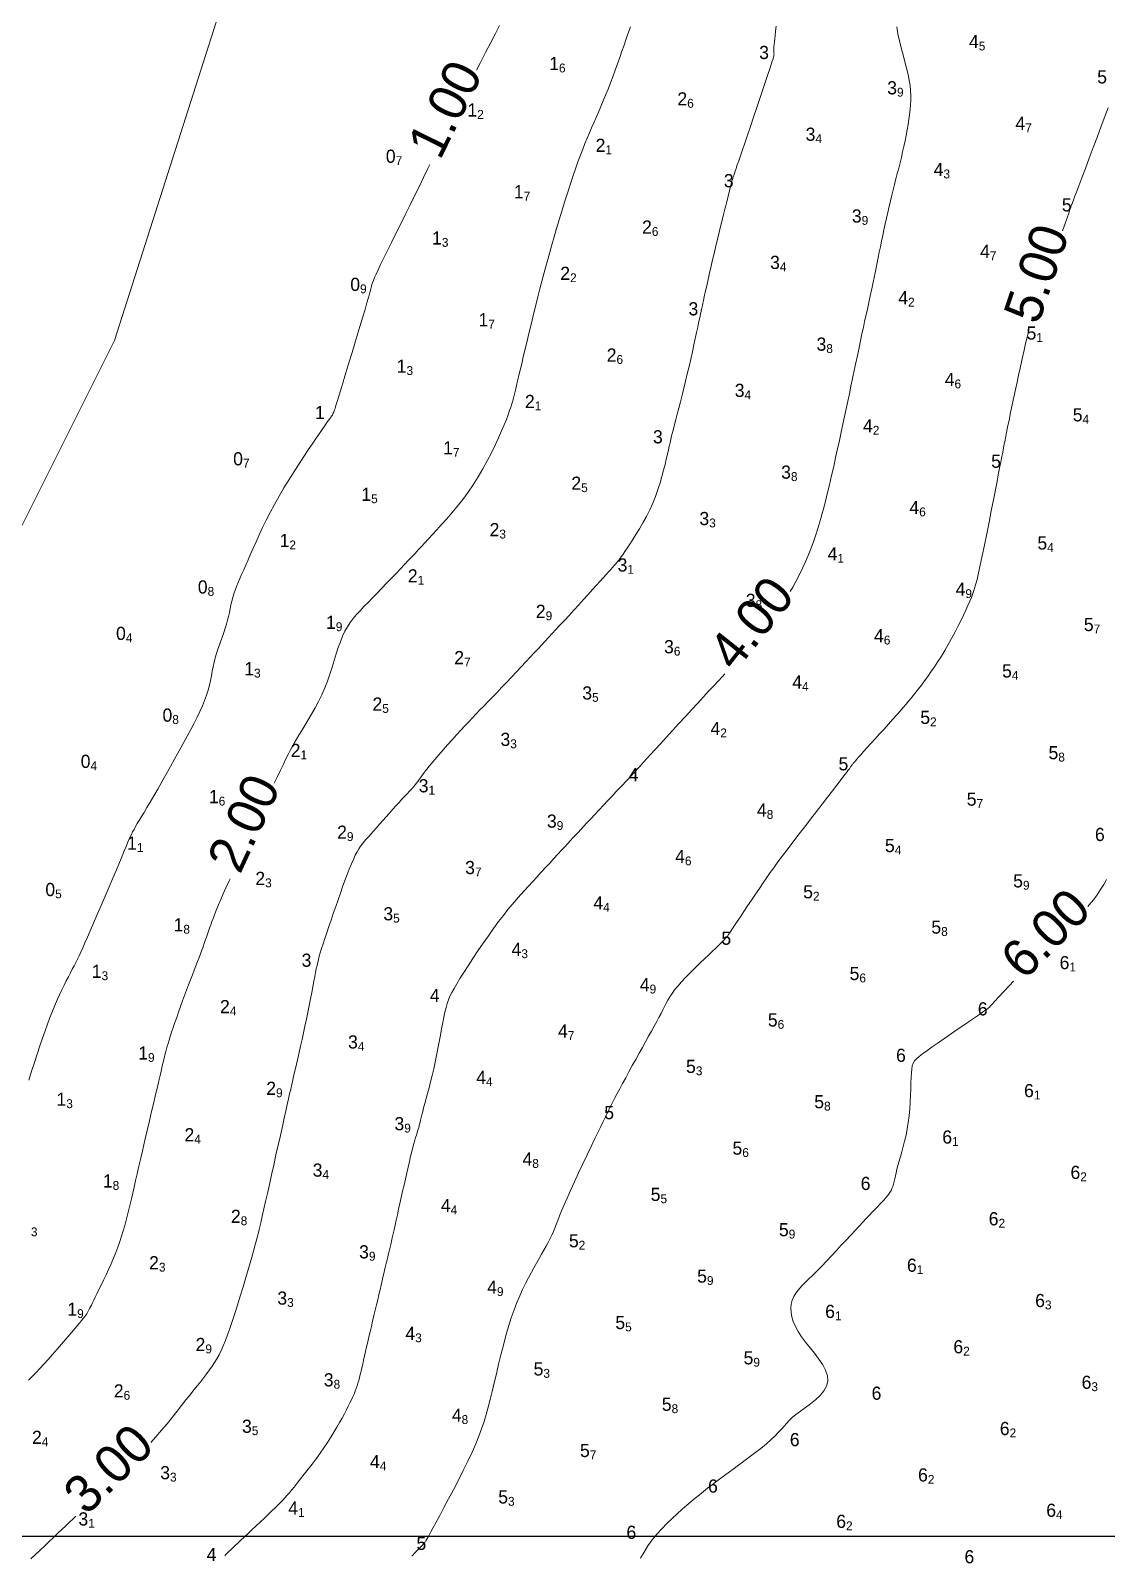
# Model space of a CAD drawing. Header units: millimetres. Extents: x 784883 to 785608, y 628235 to 628806.
# Drawn here: x 785415.9 to 785473.1, y 628599 to 628680.1 of the extents above; entities that cross this region are included whole.
import ezdxf
from ezdxf.enums import TextEntityAlignment as Align

# ---------------------------------------------------------------- set-up
doc = ezdxf.new("R2010")
doc.units = ezdxf.units.MM
for name, color, linetype in [('1_00', 1, 'Continuous'), ('2_00', 92, 'Continuous'), ('3_00', 92, 'Continuous'), ('4_00', 5, 'Continuous'), ('5_00', 252, 'Continuous'), ('6_00', 255, 'Continuous'), ('linker_oever_lucht_foto_cottica_2017_dg2', 7, 'Continuous'), ('Projection_Grid', 7, 'Continuous')]:
    doc.layers.add(name, color=color, linetype=linetype)
doc.layers.add('Soundings', color=7, linetype='Continuous', true_color=0x000000)

msp = doc.modelspace()

# ---------------------------------------------------------------- linework, layer by layer
at = {"layer": '1_00', "color": 1, "linetype": 'Continuous', "lineweight": 0, "true_color": 0xff0000, "flags": 128}
for points in [[(785439.619, 628678.007), (785439.807, 628678.375), (785440.1, 628678.948), (785440.373, 628679.482), (785440.621, 628679.965), (785440.839, 628680.388)], [(785415.801, 628624.262), (785415.95, 628624.738), (785416.099, 628625.204), (785416.246, 628625.655), (785416.388, 628626.085), (785416.527, 628626.494), (785416.663, 628626.883), (785416.795, 628627.251), (785416.925, 628627.601), (785417.054, 628627.931), (785417.18, 628628.242), (785417.305, 628628.536), (785417.429, 628628.812), (785417.552, 628629.072), (785417.672, 628629.317), (785417.789, 628629.547), (785417.902, 628629.764), (785418.01, 628629.969), (785418.113, 628630.163), (785418.209, 628630.346), (785418.299, 628630.522), (785418.386, 628630.698), (785418.474, 628630.882), (785418.567, 628631.082), (785418.67, 628631.308), (785418.785, 628631.567), (785418.917, 628631.868), (785419.07, 628632.22), (785419.247, 628632.628), (785419.442, 628633.079), (785419.649, 628633.559), (785419.861, 628634.053), (785420.072, 628634.544), (785420.274, 628635.018), (785420.461, 628635.46), (785420.626, 628635.853), (785420.765, 628636.188), (785420.88, 628636.468), (785420.976, 628636.702), (785421.057, 628636.898), (785421.128, 628637.065), (785421.192, 628637.211), (785421.255, 628637.346), (785421.321, 628637.477), (785421.395, 628637.612), (785421.477, 628637.756), (785421.57, 628637.914), (785421.676, 628638.091), (785421.796, 628638.289), (785421.931, 628638.515), (785422.084, 628638.772), (785422.257, 628639.064), (785422.449, 628639.394), (785422.657, 628639.757), (785422.878, 628640.144), (785423.107, 628640.549), (785423.339, 628640.963), (785423.571, 628641.378), (785423.798, 628641.788), (785424.017, 628642.184), (785424.222, 628642.561), (785424.414, 628642.918), (785424.591, 628643.257), (785424.754, 628643.58), (785424.902, 628643.889), (785425.034, 628644.185), (785425.15, 628644.47), (785425.249, 628644.745), (785425.332, 628645.013), (785425.402, 628645.275), (785425.461, 628645.529), (785425.513, 628645.779), (785425.561, 628646.023), (785425.609, 628646.264), (785425.66, 628646.501), (785425.717, 628646.735), (785425.784, 628646.967), (785425.857, 628647.197), (785425.936, 628647.425), (785426.016, 628647.65), (785426.097, 628647.873), (785426.176, 628648.092), (785426.249, 628648.309), (785426.316, 628648.523), (785426.373, 628648.734), (785426.423, 628648.942), (785426.468, 628649.147), (785426.511, 628649.35), (785426.553, 628649.551), (785426.598, 628649.75), (785426.647, 628649.947), (785426.704, 628650.144), (785426.769, 628650.34), (785426.844, 628650.538), (785426.927, 628650.741), (785427.019, 628650.953), (785427.119, 628651.177), (785427.228, 628651.416), (785427.344, 628651.672), (785427.467, 628651.95), (785427.598, 628652.251), (785427.738, 628652.574), (785427.889, 628652.919), (785428.051, 628653.284), (785428.228, 628653.666), (785428.421, 628654.064), (785428.631, 628654.478), (785428.86, 628654.905), (785429.108, 628655.342), (785429.371, 628655.784), (785429.641, 628656.222), (785429.912, 628656.65), (785430.178, 628657.06), (785430.431, 628657.445), (785430.666, 628657.798), (785430.876, 628658.11), (785431.055, 628658.377), (785431.206, 628658.601), (785431.332, 628658.787), (785431.435, 628658.941), (785431.521, 628659.066), (785431.592, 628659.169), (785431.651, 628659.253), (785431.702, 628659.324), (785431.747, 628659.386), (785431.789, 628659.44), (785431.826, 628659.489), (785431.86, 628659.534), (785431.89, 628659.577), (785431.919, 628659.618), (785431.945, 628659.659), (785431.969, 628659.702), (785431.992, 628659.749), (785432.017, 628659.81), (785432.048, 628659.893), (785432.087, 628660.009), (785432.137, 628660.168), (785432.203, 628660.379), (785432.287, 628660.653), (785432.393, 628660.999), (785432.522, 628661.421), (785432.669, 628661.906), (785432.829, 628662.432), (785432.996, 628662.98), (785433.162, 628663.529), (785433.322, 628664.059), (785433.469, 628664.55), (785433.598, 628664.981), (785433.704, 628665.339), (785433.788, 628665.626), (785433.853, 628665.854), (785433.903, 628666.032), (785433.941, 628666.17), (785433.969, 628666.277), (785433.991, 628666.365), (785434.011, 628666.442), (785434.03, 628666.518), (785434.054, 628666.601), (785434.086, 628666.699), (785434.13, 628666.819), (785434.191, 628666.969), (785434.272, 628667.156), (785434.379, 628667.388), (785434.514, 628667.673), (785434.68, 628668.015), (785434.874, 628668.408), (785435.09, 628668.843), (785435.323, 628669.31), (785435.568, 628669.8), (785435.819, 628670.304), (785436.072, 628670.812), (785436.32, 628671.315), (785436.56, 628671.807), (785436.794, 628672.29), (785437.026, 628672.771), (785437.132, 628672.99)]]:
    msp.add_lwpolyline(points, dxfattribs=at)
at = {"layer": '2_00', "color": 92, "linetype": 'Continuous', "lineweight": 0, "true_color": 0x00c000, "flags": 128}
for points in [[(785428.858, 628640.061), (785429.014, 628640.394), (785429.189, 628640.765), (785429.34, 628641.085), (785429.472, 628641.358), (785429.589, 628641.597), (785429.699, 628641.811), (785429.805, 628642.01), (785429.915, 628642.206), (785430.034, 628642.409), (785430.167, 628642.628), (785430.318, 628642.873), (785430.485, 628643.143), (785430.662, 628643.436), (785430.845, 628643.747), (785431.03, 628644.076), (785431.211, 628644.418), (785431.383, 628644.772), (785431.543, 628645.134), (785431.687, 628645.502), (785431.816, 628645.872), (785431.935, 628646.239), (785432.046, 628646.6), (785432.153, 628646.949), (785432.26, 628647.283), (785432.37, 628647.597), (785432.487, 628647.887), (785432.613, 628648.151), (785432.75, 628648.392), (785432.898, 628648.617), (785433.059, 628648.83), (785433.233, 628649.038), (785433.421, 628649.246), (785433.624, 628649.461), (785433.842, 628649.686), (785434.077, 628649.928), (785434.323, 628650.182), (785434.577, 628650.443), (785434.832, 628650.708), (785435.086, 628650.971), (785435.333, 628651.228), (785435.568, 628651.473), (785435.787, 628651.702), (785435.986, 628651.913), (785436.171, 628652.109), (785436.345, 628652.295), (785436.515, 628652.479), (785436.688, 628652.665), (785436.867, 628652.859), (785437.06, 628653.068), (785437.271, 628653.297), (785437.505, 628653.55), (785437.759, 628653.828), (785438.028, 628654.13), (785438.308, 628654.454), (785438.593, 628654.799), (785438.88, 628655.165), (785439.164, 628655.549), (785439.439, 628655.952), (785439.703, 628656.37), (785439.952, 628656.797), (785440.187, 628657.227), (785440.405, 628657.65), (785440.605, 628658.061), (785440.786, 628658.451), (785440.946, 628658.813), (785441.085, 628659.14), (785441.202, 628659.427), (785441.298, 628659.676), (785441.377, 628659.893), (785441.442, 628660.084), (785441.495, 628660.253), (785441.539, 628660.408), (785441.578, 628660.552), (785441.613, 628660.692), (785441.648, 628660.833), (785441.684, 628660.982), (785441.723, 628661.144), (785441.767, 628661.326), (785441.816, 628661.533), (785441.873, 628661.774), (785441.939, 628662.053), (785442.016, 628662.377), (785442.104, 628662.749), (785442.202, 628663.163), (785442.308, 628663.608), (785442.419, 628664.075), (785442.534, 628664.552), (785442.65, 628665.031), (785442.765, 628665.502), (785442.878, 628665.953), (785442.986, 628666.379), (785443.09, 628666.783), (785443.193, 628667.172), (785443.296, 628667.553), (785443.401, 628667.933), (785443.51, 628668.319), (785443.624, 628668.718), (785443.746, 628669.136), (785443.876, 628669.579), (785444.014, 628670.04), (785444.156, 628670.512), (785444.302, 628670.987), (785444.449, 628671.457), (785444.595, 628671.915), (785444.739, 628672.353), (785444.878, 628672.762), (785445.011, 628673.138), (785445.139, 628673.483), (785445.263, 628673.803), (785445.383, 628674.103), (785445.502, 628674.388), (785445.619, 628674.665), (785445.737, 628674.937), (785445.856, 628675.211), (785445.978, 628675.491), (785446.101, 628675.778), (785446.226, 628676.072), (785446.353, 628676.374), (785446.48, 628676.683), (785446.608, 628677.001), (785446.736, 628677.327), (785446.864, 628677.661), (785446.99, 628678.003), (785447.115, 628678.347), (785447.236, 628678.688), (785447.351, 628679.019), (785447.46, 628679.333), (785447.56, 628679.625), (785447.651, 628679.889), (785447.731, 628680.117), (785447.798, 628680.307)], [(785415.79, 628608.308), (785415.984, 628608.505), (785416.182, 628608.709), (785416.386, 628608.926), (785416.601, 628609.159), (785416.829, 628609.41), (785417.066, 628609.676), (785417.306, 628609.948), (785417.543, 628610.219), (785417.771, 628610.484), (785417.986, 628610.735), (785418.182, 628610.965), (785418.353, 628611.168), (785418.494, 628611.337), (785418.609, 628611.477), (785418.701, 628611.593), (785418.775, 628611.688), (785418.833, 628611.768), (785418.88, 628611.838), (785418.92, 628611.903), (785418.957, 628611.967), (785418.994, 628612.036), (785419.034, 628612.112), (785419.078, 628612.198), (785419.127, 628612.299), (785419.185, 628612.416), (785419.253, 628612.554), (785419.332, 628612.715), (785419.424, 628612.903), (785419.53, 628613.119), (785419.649, 628613.36), (785419.776, 628613.622), (785419.909, 628613.901), (785420.043, 628614.191), (785420.177, 628614.49), (785420.306, 628614.791), (785420.428, 628615.092), (785420.54, 628615.387), (785420.642, 628615.678), (785420.735, 628615.966), (785420.822, 628616.25), (785420.902, 628616.533), (785420.978, 628616.815), (785421.05, 628617.097), (785421.12, 628617.38), (785421.189, 628617.665), (785421.258, 628617.957), (785421.329, 628618.26), (785421.403, 628618.58), (785421.481, 628618.92), (785421.565, 628619.285), (785421.656, 628619.681), (785421.755, 628620.112), (785421.864, 628620.579), (785421.978, 628621.074), (785422.097, 628621.583), (785422.216, 628622.093), (785422.333, 628622.592), (785422.444, 628623.068), (785422.547, 628623.507), (785422.638, 628623.897), (785422.716, 628624.229), (785422.781, 628624.506), (785422.836, 628624.737), (785422.881, 628624.929), (785422.918, 628625.09), (785422.951, 628625.227), (785422.979, 628625.347), (785423.005, 628625.459), (785423.031, 628625.569), (785423.058, 628625.681), (785423.088, 628625.799), (785423.122, 628625.927), (785423.16, 628626.066), (785423.206, 628626.222), (785423.259, 628626.398), (785423.322, 628626.596), (785423.395, 628626.819), (785423.478, 628627.064), (785423.568, 628627.327), (785423.665, 628627.604), (785423.767, 628627.891), (785423.872, 628628.183), (785423.979, 628628.478), (785424.086, 628628.769), (785424.193, 628629.055), (785424.298, 628629.333), (785424.4, 628629.603), (785424.5, 628629.864), (785424.596, 628630.114), (785424.687, 628630.353), (785424.774, 628630.581), (785424.855, 628630.795), (785424.93, 628630.996), (785425, 628631.186), (785425.066, 628631.366), (785425.128, 628631.538), (785425.187, 628631.705), (785425.245, 628631.868), (785425.301, 628632.03), (785425.358, 628632.193), (785425.417, 628632.359), (785425.478, 628632.531), (785425.543, 628632.712), (785425.616, 628632.905), (785425.696, 628633.115), (785425.788, 628633.343), (785425.891, 628633.594), (785426.008, 628633.87), (785426.14, 628634.175), (785426.288, 628634.507), (785426.45, 628634.866), (785426.502, 628634.981)]]:
    msp.add_lwpolyline(points, dxfattribs=at)
at = {"layer": '3_00', "color": 92, "linetype": 'Continuous', "lineweight": 0, "true_color": 0x00c000, "flags": 128}
for points in [[(785422.297, 628604.99), (785422.558, 628605.284), (785422.863, 628605.638), (785423.152, 628605.985), (785423.425, 628606.322), (785423.684, 628606.646), (785423.928, 628606.957), (785424.157, 628607.25), (785424.374, 628607.525), (785424.577, 628607.779), (785424.767, 628608.015), (785424.945, 628608.237), (785425.113, 628608.447), (785425.269, 628608.649), (785425.416, 628608.847), (785425.553, 628609.043), (785425.682, 628609.241), (785425.804, 628609.444), (785425.919, 628609.658), (785426.032, 628609.886), (785426.143, 628610.135), (785426.255, 628610.408), (785426.37, 628610.711), (785426.491, 628611.049), (785426.619, 628611.427), (785426.757, 628611.847), (785426.901, 628612.3), (785427.049, 628612.778), (785427.198, 628613.27), (785427.345, 628613.765), (785427.488, 628614.252), (785427.622, 628614.723), (785427.745, 628615.166), (785427.855, 628615.574), (785427.955, 628615.955), (785428.046, 628616.319), (785428.133, 628616.676), (785428.218, 628617.036), (785428.304, 628617.411), (785428.393, 628617.809), (785428.49, 628618.242), (785428.596, 628618.717), (785428.71, 628619.223), (785428.827, 628619.75), (785428.946, 628620.284), (785429.064, 628620.812), (785429.179, 628621.323), (785429.286, 628621.803), (785429.383, 628622.24), (785429.469, 628622.625), (785429.545, 628622.963), (785429.613, 628623.265), (785429.674, 628623.539), (785429.732, 628623.795), (785429.788, 628624.042), (785429.845, 628624.289), (785429.904, 628624.546), (785429.967, 628624.821), (785430.035, 628625.112), (785430.106, 628625.42), (785430.18, 628625.742), (785430.256, 628626.076), (785430.333, 628626.421), (785430.41, 628626.776), (785430.488, 628627.138), (785430.565, 628627.505), (785430.641, 628627.873), (785430.714, 628628.236), (785430.784, 628628.588), (785430.849, 628628.924), (785430.91, 628629.239), (785430.966, 628629.527), (785431.014, 628629.782), (785431.056, 628630.002), (785431.093, 628630.193), (785431.129, 628630.365), (785431.165, 628630.528), (785431.204, 628630.689), (785431.25, 628630.86), (785431.305, 628631.049), (785431.371, 628631.266), (785431.451, 628631.517), (785431.543, 628631.8), (785431.646, 628632.109), (785431.757, 628632.439), (785431.875, 628632.784), (785431.997, 628633.14), (785432.122, 628633.5), (785432.247, 628633.859), (785432.372, 628634.212), (785432.494, 628634.555), (785432.614, 628634.886), (785432.732, 628635.2), (785432.846, 628635.495), (785432.956, 628635.768), (785433.062, 628636.014), (785433.163, 628636.232), (785433.26, 628636.418), (785433.354, 628636.578), (785433.447, 628636.719), (785433.543, 628636.848), (785433.643, 628636.969), (785433.751, 628637.091), (785433.868, 628637.22), (785433.998, 628637.362), (785434.142, 628637.522), (785434.297, 628637.697), (785434.462, 628637.885), (785434.634, 628638.081), (785434.809, 628638.28), (785434.985, 628638.48), (785435.159, 628638.677), (785435.329, 628638.865), (785435.491, 628639.043), (785435.646, 628639.209), (785435.791, 628639.364), (785435.927, 628639.508), (785436.052, 628639.641), (785436.165, 628639.765), (785436.266, 628639.878), (785436.354, 628639.981), (785436.429, 628640.075), (785436.496, 628640.165), (785436.56, 628640.256), (785436.627, 628640.353), (785436.702, 628640.461), (785436.793, 628640.585), (785436.903, 628640.731), (785437.04, 628640.903), (785437.206, 628641.106), (785437.398, 628641.334), (785437.61, 628641.582), (785437.838, 628641.842), (785438.073, 628642.11), (785438.313, 628642.377), (785438.549, 628642.639), (785438.778, 628642.889), (785438.994, 628643.122), (785439.201, 628643.341), (785439.401, 628643.551), (785439.599, 628643.756), (785439.798, 628643.963), (785440.003, 628644.174), (785440.217, 628644.395), (785440.444, 628644.63), (785440.686, 628644.884), (785440.941, 628645.151), (785441.203, 628645.428), (785441.468, 628645.709), (785441.732, 628645.989), (785441.99, 628646.263), (785442.238, 628646.527), (785442.471, 628646.775), (785442.685, 628647.004), (785442.886, 628647.217), (785443.076, 628647.42), (785443.261, 628647.619), (785443.447, 628647.818), (785443.638, 628648.024), (785443.838, 628648.241), (785444.053, 628648.474), (785444.286, 628648.728), (785444.534, 628648.998), (785444.789, 628649.278), (785445.048, 628649.562), (785445.305, 628649.843), (785445.553, 628650.116), (785445.788, 628650.374), (785446.003, 628650.611), (785446.195, 628650.822), (785446.364, 628651.008), (785446.513, 628651.172), (785446.643, 628651.315), (785446.755, 628651.44), (785446.853, 628651.55), (785446.937, 628651.645), (785447.011, 628651.73), (785447.075, 628651.806), (785447.135, 628651.878), (785447.194, 628651.954), (785447.256, 628652.038), (785447.326, 628652.136), (785447.407, 628652.254), (785447.505, 628652.398), (785447.623, 628652.574), (785447.764, 628652.785), (785447.924, 628653.031), (785448.097, 628653.305), (785448.28, 628653.604), (785448.465, 628653.924), (785448.649, 628654.261), (785448.825, 628654.61), (785448.988, 628654.967), (785449.135, 628655.328), (785449.264, 628655.688), (785449.379, 628656.043), (785449.479, 628656.387), (785449.567, 628656.717), (785449.644, 628657.028), (785449.71, 628657.315), (785449.769, 628657.573), (785449.82, 628657.8), (785449.866, 628658.002), (785449.909, 628658.187), (785449.95, 628658.364), (785449.993, 628658.542), (785450.039, 628658.727), (785450.09, 628658.929), (785450.148, 628659.156), (785450.215, 628659.415), (785450.29, 628659.703), (785450.371, 628660.017), (785450.457, 628660.353), (785450.547, 628660.709), (785450.64, 628661.079), (785450.734, 628661.461), (785450.827, 628661.851), (785450.919, 628662.244), (785451.009, 628662.636), (785451.095, 628663.018), (785451.176, 628663.385), (785451.251, 628663.73), (785451.319, 628664.046), (785451.379, 628664.327), (785451.43, 628664.566), (785451.47, 628664.759), (785451.502, 628664.91), (785451.526, 628665.024), (785451.544, 628665.108), (785451.557, 628665.168), (785451.565, 628665.209), (785451.571, 628665.238), (785451.576, 628665.261), (785451.581, 628665.283), (785451.587, 628665.311), (785451.596, 628665.351), (785451.608, 628665.409), (785451.627, 628665.492), (785451.652, 628665.605), (785451.685, 628665.755), (785451.728, 628665.947), (785451.781, 628666.187), (785451.844, 628666.469), (785451.916, 628666.789), (785451.995, 628667.139), (785452.081, 628667.514), (785452.171, 628667.908), (785452.266, 628668.315), (785452.363, 628668.729), (785452.462, 628669.144), (785452.561, 628669.553), (785452.658, 628669.951), (785452.751, 628670.33), (785452.84, 628670.685), (785452.921, 628671.009), (785452.993, 628671.295), (785453.055, 628671.538), (785453.104, 628671.734), (785453.144, 628671.888), (785453.176, 628672.008), (785453.203, 628672.105), (785453.226, 628672.184), (785453.248, 628672.256), (785453.272, 628672.329), (785453.3, 628672.411), (785453.333, 628672.509), (785453.374, 628672.63), (785453.424, 628672.779), (785453.486, 628672.962), (785453.561, 628673.183), (785453.65, 628673.447), (785453.756, 628673.761), (785453.881, 628674.129), (785454.024, 628674.552), (785454.182, 628675.019), (785454.349, 628675.511), (785454.518, 628676.013), (785454.685, 628676.507), (785454.843, 628676.976), (785454.988, 628677.404), (785455.112, 628677.775), (785455.212, 628678.075), (785455.29, 628678.309), (785455.347, 628678.488), (785455.388, 628678.618), (785455.415, 628678.711), (785455.43, 628678.775), (785455.437, 628678.819), (785455.439, 628678.853), (785455.438, 628678.884), (785455.435, 628678.916), (785455.431, 628678.951), (785455.428, 628678.993), (785455.425, 628679.043), (785455.425, 628679.104), (785455.427, 628679.179), (785455.432, 628679.27), (785455.442, 628679.379), (785455.456, 628679.512), (785455.474, 628679.671), (785455.495, 628679.86), (785455.52, 628680.085), (785455.548, 628680.349)], [(785415.915, 628598.79), (785416.163, 628599.03), (785416.406, 628599.264), (785416.645, 628599.493), (785416.879, 628599.717), (785417.111, 628599.938), (785417.337, 628600.152), (785417.556, 628600.36), (785417.766, 628600.559), (785417.966, 628600.747), (785418.152, 628600.923), (785418.303, 628601.065)]]:
    msp.add_lwpolyline(points, dxfattribs=at)
at = {"layer": '4_00', "color": 5, "linetype": 'Continuous', "lineweight": 0, "true_color": 0x1b0fee, "flags": 128}
for points in [[(785456.304, 628650.263), (785456.44, 628650.5), (785456.623, 628650.836), (785456.796, 628651.173), (785456.96, 628651.509), (785457.114, 628651.847), (785457.26, 628652.19), (785457.4, 628652.541), (785457.533, 628652.904), (785457.663, 628653.282), (785457.788, 628653.677), (785457.912, 628654.094), (785458.034, 628654.535), (785458.154, 628654.994), (785458.273, 628655.468), (785458.389, 628655.95), (785458.502, 628656.436), (785458.612, 628656.92), (785458.718, 628657.397), (785458.82, 628657.862), (785458.918, 628658.311), (785459.011, 628658.744), (785459.102, 628659.166), (785459.19, 628659.579), (785459.276, 628659.986), (785459.362, 628660.389), (785459.447, 628660.793), (785459.532, 628661.199), (785459.618, 628661.609), (785459.705, 628662.02), (785459.791, 628662.43), (785459.877, 628662.834), (785459.96, 628663.228), (785460.041, 628663.608), (785460.118, 628663.972), (785460.192, 628664.314), (785460.26, 628664.632), (785460.325, 628664.93), (785460.386, 628665.21), (785460.444, 628665.475), (785460.499, 628665.731), (785460.553, 628665.979), (785460.606, 628666.224), (785460.658, 628666.47), (785460.71, 628666.719), (785460.762, 628666.973), (785460.815, 628667.232), (785460.869, 628667.495), (785460.923, 628667.765), (785460.979, 628668.04), (785461.037, 628668.323), (785461.096, 628668.612), (785461.157, 628668.908), (785461.22, 628669.21), (785461.284, 628669.516), (785461.35, 628669.825), (785461.418, 628670.134), (785461.487, 628670.443), (785461.558, 628670.749), (785461.63, 628671.052), (785461.702, 628671.349), (785461.776, 628671.642), (785461.85, 628671.932), (785461.924, 628672.219), (785461.998, 628672.505), (785462.07, 628672.791), (785462.142, 628673.078), (785462.212, 628673.368), (785462.279, 628673.66), (785462.345, 628673.954), (785462.407, 628674.247), (785462.465, 628674.539), (785462.519, 628674.827), (785462.569, 628675.11), (785462.612, 628675.386), (785462.65, 628675.653), (785462.681, 628675.91), (785462.703, 628676.161), (785462.716, 628676.411), (785462.717, 628676.663), (785462.705, 628676.922), (785462.678, 628677.192), (785462.634, 628677.478), (785462.572, 628677.784), (785462.492, 628678.112), (785462.399, 628678.46), (785462.3, 628678.822), (785462.201, 628679.194), (785462.109, 628679.569), (785462.031, 628679.944), (785461.973, 628680.312)], [(785426.221, 628598.962), (785426.285, 628599.024), (785426.358, 628599.095), (785426.444, 628599.177), (785426.542, 628599.27), (785426.654, 628599.376), (785426.781, 628599.496), (785426.924, 628599.632), (785427.084, 628599.783), (785427.263, 628599.951), (785427.46, 628600.137), (785427.67, 628600.335), (785427.889, 628600.542), (785428.11, 628600.752), (785428.329, 628600.959), (785428.538, 628601.158), (785428.733, 628601.345), (785428.909, 628601.514), (785429.06, 628601.662), (785429.193, 628601.794), (785429.312, 628601.916), (785429.423, 628602.035), (785429.533, 628602.157), (785429.647, 628602.29), (785429.773, 628602.44), (785429.914, 628602.614), (785430.077, 628602.815), (785430.258, 628603.043), (785430.453, 628603.292), (785430.658, 628603.558), (785430.869, 628603.837), (785431.081, 628604.123), (785431.289, 628604.414), (785431.491, 628604.703), (785431.682, 628604.988), (785431.861, 628605.267), (785432.028, 628605.537), (785432.184, 628605.798), (785432.329, 628606.048), (785432.462, 628606.285), (785432.584, 628606.509), (785432.695, 628606.717), (785432.794, 628606.91), (785432.883, 628607.088), (785432.963, 628607.255), (785433.034, 628607.412), (785433.098, 628607.562), (785433.156, 628607.708), (785433.209, 628607.851), (785433.258, 628607.994), (785433.303, 628608.14), (785433.346, 628608.29), (785433.388, 628608.446), (785433.429, 628608.61), (785433.471, 628608.782), (785433.513, 628608.964), (785433.558, 628609.159), (785433.606, 628609.367), (785433.657, 628609.59), (785433.711, 628609.827), (785433.769, 628610.076), (785433.829, 628610.335), (785433.891, 628610.603), (785433.956, 628610.879), (785434.021, 628611.16), (785434.088, 628611.446), (785434.156, 628611.734), (785434.223, 628612.022), (785434.29, 628612.306), (785434.356, 628612.585), (785434.42, 628612.854), (785434.48, 628613.112), (785434.538, 628613.355), (785434.591, 628613.579), (785434.639, 628613.784), (785434.683, 628613.971), (785434.723, 628614.141), (785434.76, 628614.298), (785434.795, 628614.444), (785434.827, 628614.582), (785434.858, 628614.713), (785434.888, 628614.841), (785434.918, 628614.967), (785434.948, 628615.096), (785434.98, 628615.229), (785435.013, 628615.371), (785435.048, 628615.524), (785435.086, 628615.691), (785435.129, 628615.875), (785435.175, 628616.08), (785435.226, 628616.307), (785435.282, 628616.555), (785435.342, 628616.822), (785435.406, 628617.105), (785435.472, 628617.402), (785435.541, 628617.71), (785435.611, 628618.027), (785435.684, 628618.35), (785435.757, 628618.678), (785435.83, 628619.004), (785435.902, 628619.326), (785435.974, 628619.638), (785436.043, 628619.936), (785436.109, 628620.216), (785436.171, 628620.473), (785436.229, 628620.702), (785436.282, 628620.901), (785436.33, 628621.072), (785436.374, 628621.219), (785436.413, 628621.346), (785436.449, 628621.458), (785436.482, 628621.558), (785436.511, 628621.651), (785436.538, 628621.741), (785436.563, 628621.831), (785436.587, 628621.926), (785436.612, 628622.03), (785436.639, 628622.145), (785436.67, 628622.276), (785436.706, 628622.426), (785436.75, 628622.598), (785436.801, 628622.798), (785436.862, 628623.026), (785436.931, 628623.282), (785437.007, 628623.562), (785437.087, 628623.863), (785437.17, 628624.183), (785437.253, 628624.518), (785437.336, 628624.866), (785437.416, 628625.223), (785437.492, 628625.586), (785437.563, 628625.951), (785437.632, 628626.313), (785437.697, 628626.666), (785437.759, 628627.005), (785437.82, 628627.326), (785437.878, 628627.622), (785437.936, 628627.89), (785437.993, 628628.127), (785438.054, 628628.339), (785438.123, 628628.538), (785438.203, 628628.733), (785438.3, 628628.934), (785438.418, 628629.151), (785438.561, 628629.394), (785438.733, 628629.674), (785438.937, 628629.997), (785439.168, 628630.356), (785439.421, 628630.741), (785439.688, 628631.142), (785439.965, 628631.549), (785440.245, 628631.952), (785440.521, 628632.34), (785440.788, 628632.704), (785441.041, 628633.035), (785441.282, 628633.338), (785441.512, 628633.616), (785441.735, 628633.876), (785441.953, 628634.122), (785442.169, 628634.36), (785442.386, 628634.595), (785442.606, 628634.833), (785442.832, 628635.077), (785443.06, 628635.325), (785443.288, 628635.573), (785443.512, 628635.818), (785443.729, 628636.056), (785443.936, 628636.283), (785444.13, 628636.495), (785444.307, 628636.688), (785444.466, 628636.861), (785444.61, 628637.018), (785444.746, 628637.165), (785444.879, 628637.307), (785445.014, 628637.452), (785445.156, 628637.605), (785445.313, 628637.771), (785445.488, 628637.958), (785445.686, 628638.169), (785445.902, 628638.399), (785446.13, 628638.642), (785446.363, 628638.891), (785446.596, 628639.139), (785446.821, 628639.379), (785447.033, 628639.605), (785447.225, 628639.81), (785447.392, 628639.988), (785447.535, 628640.141), (785447.658, 628640.271), (785447.762, 628640.382), (785447.85, 628640.477), (785447.926, 628640.557), (785447.991, 628640.627), (785448.048, 628640.689), (785448.101, 628640.746), (785448.155, 628640.805), (785448.217, 628640.872), (785448.294, 628640.956), (785448.392, 628641.063), (785448.516, 628641.199), (785448.675, 628641.373), (785448.874, 628641.592), (785449.117, 628641.859), (785449.398, 628642.167), (785449.708, 628642.507), (785450.039, 628642.868), (785450.38, 628643.242), (785450.723, 628643.617), (785451.06, 628643.984), (785451.381, 628644.334), (785451.68, 628644.658), (785451.957, 628644.958), (785452.217, 628645.238), (785452.463, 628645.502), (785452.698, 628645.753), (785452.817, 628645.881)]]:
    msp.add_lwpolyline(points, dxfattribs=at)
at = {"layer": '5_00', "color": 252, "linetype": 'Continuous', "lineweight": 0, "true_color": 0x8e919d, "flags": 128}
for points in [[(785470.785, 628669.465), (785470.902, 628669.799), (785471.024, 628670.142), (785471.115, 628670.401), (785471.18, 628670.586), (785471.224, 628670.71), (785471.251, 628670.785), (785471.264, 628670.824), (785471.269, 628670.838), (785471.27, 628670.84), (785471.271, 628670.842), (785471.276, 628670.856), (785471.29, 628670.894), (785471.318, 628670.968), (785471.363, 628671.089), (785471.431, 628671.269), (785471.526, 628671.521), (785471.652, 628671.855), (785471.812, 628672.279), (785471.999, 628672.776), (785472.204, 628673.322), (785472.42, 628673.895), (785472.637, 628674.472), (785472.847, 628675.032), (785473.042, 628675.55), (785473.212, 628676.004)], [(785436.168, 628598.936), (785436.371, 628599.144), (785436.529, 628599.306), (785436.649, 628599.43), (785436.737, 628599.523), (785436.799, 628599.589), (785436.841, 628599.638), (785436.87, 628599.674), (785436.892, 628599.705), (785436.913, 628599.738), (785436.938, 628599.781), (785436.972, 628599.843), (785437.021, 628599.932), (785437.089, 628600.059), (785437.182, 628600.231), (785437.304, 628600.457), (785437.461, 628600.747), (785437.655, 628601.104), (785437.879, 628601.52), (785438.126, 628601.981), (785438.385, 628602.472), (785438.649, 628602.979), (785438.908, 628603.49), (785439.154, 628603.991), (785439.377, 628604.467), (785439.571, 628604.908), (785439.739, 628605.321), (785439.885, 628605.713), (785440.013, 628606.095), (785440.129, 628606.475), (785440.236, 628606.862), (785440.34, 628607.266), (785440.444, 628607.695), (785440.554, 628608.156), (785440.668, 628608.642), (785440.788, 628609.146), (785440.913, 628609.658), (785441.043, 628610.17), (785441.177, 628610.673), (785441.316, 628611.158), (785441.46, 628611.616), (785441.608, 628612.041), (785441.759, 628612.433), (785441.912, 628612.796), (785442.066, 628613.133), (785442.22, 628613.447), (785442.373, 628613.74), (785442.523, 628614.016), (785442.669, 628614.278), (785442.811, 628614.528), (785442.948, 628614.768), (785443.078, 628614.998), (785443.202, 628615.219), (785443.319, 628615.431), (785443.428, 628615.635), (785443.528, 628615.832), (785443.619, 628616.022), (785443.701, 628616.208), (785443.779, 628616.395), (785443.856, 628616.592), (785443.94, 628616.806), (785444.033, 628617.045), (785444.143, 628617.316), (785444.273, 628617.628), (785444.428, 628617.987), (785444.613, 628618.399), (785444.82, 628618.85), (785445.041, 628619.326), (785445.269, 628619.81), (785445.496, 628620.286), (785445.712, 628620.739), (785445.911, 628621.154), (785446.085, 628621.513), (785446.226, 628621.807), (785446.337, 628622.038), (785446.423, 628622.216), (785446.487, 628622.349), (785446.534, 628622.447), (785446.567, 628622.517), (785446.591, 628622.568), (785446.611, 628622.608), (785446.629, 628622.647), (785446.649, 628622.69), (785446.674, 628622.741), (785446.707, 628622.808), (785446.752, 628622.894), (785446.81, 628623.006), (785446.885, 628623.15), (785446.98, 628623.329), (785447.096, 628623.549), (785447.232, 628623.803), (785447.385, 628624.086), (785447.549, 628624.391), (785447.722, 628624.711), (785447.901, 628625.039), (785448.082, 628625.37), (785448.262, 628625.695), (785448.437, 628626.009), (785448.605, 628626.312), (785448.767, 628626.601), (785448.921, 628626.875), (785449.065, 628627.135), (785449.198, 628627.379), (785449.32, 628627.607), (785449.43, 628627.817), (785449.526, 628628.01), (785449.615, 628628.189), (785449.702, 628628.361), (785449.794, 628628.529), (785449.895, 628628.699), (785450.013, 628628.876), (785450.154, 628629.065), (785450.323, 628629.271), (785450.524, 628629.497), (785450.751, 628629.738), (785450.995, 628629.988), (785451.248, 628630.239), (785451.501, 628630.486), (785451.745, 628630.722), (785451.972, 628630.939), (785452.174, 628631.131), (785452.343, 628631.294), (785452.482, 628631.429), (785452.594, 628631.539), (785452.683, 628631.628), (785452.753, 628631.699), (785452.807, 628631.755), (785452.849, 628631.801), (785452.883, 628631.839), (785452.913, 628631.873), (785452.942, 628631.909), (785452.976, 628631.953), (785453.017, 628632.011), (785453.071, 628632.088), (785453.14, 628632.192), (785453.231, 628632.327), (785453.345, 628632.5), (785453.487, 628632.715), (785453.653, 628632.965), (785453.837, 628633.243), (785454.035, 628633.541), (785454.241, 628633.85), (785454.451, 628634.163), (785454.659, 628634.471), (785454.862, 628634.766), (785455.054, 628635.044), (785455.24, 628635.308), (785455.424, 628635.565), (785455.612, 628635.823), (785455.808, 628636.088), (785456.019, 628636.368), (785456.248, 628636.67), (785456.5, 628637.002), (785456.779, 628637.366), (785457.077, 628637.754), (785457.386, 628638.156), (785457.697, 628638.559), (785458, 628638.953), (785458.287, 628639.325), (785458.548, 628639.664), (785458.775, 628639.958), (785458.961, 628640.2), (785459.108, 628640.392), (785459.221, 628640.541), (785459.307, 628640.654), (785459.37, 628640.737), (785459.414, 628640.797), (785459.446, 628640.84), (785459.47, 628640.874), (785459.491, 628640.903), (785459.51, 628640.929), (785459.527, 628640.954), (785459.544, 628640.977), (785459.561, 628641), (785459.578, 628641.023), (785459.597, 628641.048), (785459.618, 628641.075), (785459.642, 628641.105), (785459.672, 628641.142), (785459.712, 628641.191), (785459.767, 628641.254), (785459.84, 628641.337), (785459.934, 628641.444), (785460.054, 628641.579), (785460.203, 628641.745), (785460.384, 628641.945), (785460.591, 628642.174), (785460.816, 628642.423), (785461.053, 628642.685), (785461.293, 628642.951), (785461.53, 628643.214), (785461.756, 628643.466), (785461.965, 628643.698), (785462.149, 628643.907), (785462.313, 628644.094), (785462.461, 628644.265), (785462.598, 628644.427), (785462.728, 628644.585), (785462.857, 628644.745), (785462.988, 628644.913), (785463.128, 628645.094), (785463.279, 628645.292), (785463.441, 628645.509), (785463.612, 628645.743), (785463.789, 628645.993), (785463.971, 628646.258), (785464.156, 628646.537), (785464.342, 628646.829), (785464.526, 628647.133), (785464.708, 628647.447), (785464.885, 628647.767), (785465.055, 628648.088), (785465.218, 628648.405), (785465.371, 628648.712), (785465.513, 628649.005), (785465.641, 628649.277), (785465.755, 628649.525), (785465.854, 628649.746), (785465.94, 628649.951), (785466.017, 628650.155), (785466.09, 628650.373), (785466.162, 628650.62), (785466.237, 628650.909), (785466.319, 628651.256), (785466.411, 628651.674), (785466.516, 628652.173), (785466.632, 628652.735), (785466.753, 628653.337), (785466.876, 628653.956), (785466.997, 628654.567), (785467.111, 628655.148), (785467.213, 628655.675), (785467.301, 628656.124), (785467.37, 628656.479), (785467.422, 628656.746), (785467.459, 628656.937), (785467.484, 628657.065), (785467.499, 628657.143), (785467.507, 628657.183), (785467.509, 628657.198), (785467.51, 628657.2), (785467.51, 628657.201), (785467.512, 628657.209), (785467.516, 628657.231), (785467.524, 628657.272), (785467.538, 628657.342), (785467.558, 628657.445), (785467.587, 628657.588), (785467.624, 628657.78), (785467.672, 628658.023), (785467.73, 628658.313), (785467.795, 628658.642), (785467.867, 628659.003), (785467.945, 628659.388), (785468.026, 628659.788), (785468.111, 628660.198), (785468.196, 628660.608), (785468.282, 628661.012), (785468.367, 628661.407), (785468.45, 628661.787), (785468.529, 628662.151), (785468.605, 628662.495), (785468.676, 628662.814), (785468.741, 628663.106), (785468.8, 628663.367), (785468.851, 628663.597), (785468.899, 628663.807), (785468.949, 628664.013), (785468.988, 628664.161)]]:
    msp.add_lwpolyline(points, dxfattribs=at)
at = {"layer": '6_00', "color": 18, "linetype": 'Continuous', "lineweight": 0, "true_color": 0x000000, "flags": 128}
for points in [[(785472.129, 628633.504), (785472.211, 628633.596), (785472.428, 628633.86), (785472.627, 628634.13), (785472.809, 628634.404), (785472.974, 628634.677), (785473.125, 628634.946)], [(785448.343, 628598.823), (785448.528, 628599.157), (785448.732, 628599.483), (785448.96, 628599.8), (785449.208, 628600.106), (785449.47, 628600.4), (785449.741, 628600.681), (785450.015, 628600.947), (785450.286, 628601.198), (785450.549, 628601.432), (785450.799, 628601.648), (785451.032, 628601.846), (785451.252, 628602.031), (785451.467, 628602.207), (785451.682, 628602.38), (785451.905, 628602.554), (785452.142, 628602.736), (785452.4, 628602.931), (785452.685, 628603.142), (785453.002, 628603.375), (785453.343, 628603.625), (785453.696, 628603.886), (785454.053, 628604.151), (785454.401, 628604.416), (785454.731, 628604.673), (785455.032, 628604.918), (785455.293, 628605.143), (785455.508, 628605.346), (785455.685, 628605.528), (785455.835, 628605.696), (785455.971, 628605.853), (785456.104, 628606.004), (785456.246, 628606.155), (785456.41, 628606.309), (785456.606, 628606.473), (785456.842, 628606.649), (785457.106, 628606.839), (785457.38, 628607.043), (785457.647, 628607.26), (785457.89, 628607.49), (785458.091, 628607.733), (785458.234, 628607.988), (785458.302, 628608.257), (785458.282, 628608.538), (785458.185, 628608.828), (785458.028, 628609.126), (785457.827, 628609.427), (785457.597, 628609.73), (785457.356, 628610.031), (785457.119, 628610.327), (785456.903, 628610.616), (785456.721, 628610.896), (785456.575, 628611.165), (785456.464, 628611.424), (785456.387, 628611.672), (785456.344, 628611.909), (785456.333, 628612.135), (785456.354, 628612.35), (785456.407, 628612.554), (785456.489, 628612.747), (785456.599, 628612.932), (785456.734, 628613.115), (785456.894, 628613.298), (785457.075, 628613.487), (785457.276, 628613.685), (785457.495, 628613.896), (785457.729, 628614.125), (785457.976, 628614.374), (785458.232, 628614.639), (785458.494, 628614.915), (785458.757, 628615.197), (785459.018, 628615.479), (785459.273, 628615.756), (785459.518, 628616.023), (785459.749, 628616.273), (785459.963, 628616.504), (785460.16, 628616.715), (785460.342, 628616.907), (785460.509, 628617.083), (785460.663, 628617.244), (785460.805, 628617.392), (785460.936, 628617.527), (785461.057, 628617.652), (785461.17, 628617.769), (785461.274, 628617.878), (785461.369, 628617.983), (785461.455, 628618.084), (785461.533, 628618.185), (785461.602, 628618.286), (785461.663, 628618.39), (785461.714, 628618.498), (785461.758, 628618.613), (785461.795, 628618.736), (785461.828, 628618.869), (785461.86, 628619.013), (785461.893, 628619.17), (785461.93, 628619.341), (785461.973, 628619.528), (785462.025, 628619.732), (785462.087, 628619.955), (785462.158, 628620.196), (785462.233, 628620.456), (785462.311, 628620.733), (785462.387, 628621.028), (785462.46, 628621.339), (785462.525, 628621.667), (785462.581, 628622.01), (785462.624, 628622.368), (785462.656, 628622.734), (785462.68, 628623.1), (785462.697, 628623.457), (785462.71, 628623.799), (785462.721, 628624.118), (785462.733, 628624.404), (785462.746, 628624.652), (785462.766, 628624.855), (785462.796, 628625.021), (785462.844, 628625.161), (785462.915, 628625.286), (785463.017, 628625.404), (785463.154, 628625.528), (785463.335, 628625.667), (785463.565, 628625.832), (785463.846, 628626.03), (785464.169, 628626.255), (785464.518, 628626.496), (785464.879, 628626.745), (785465.238, 628626.992), (785465.581, 628627.227), (785465.893, 628627.44), (785466.159, 628627.623), (785466.37, 628627.766), (785466.528, 628627.875), (785466.642, 628627.952), (785466.718, 628628.004), (785466.765, 628628.036), (785466.789, 628628.052), (785466.798, 628628.059), (785466.799, 628628.06), (785466.799, 628628.06), (785466.8, 628628.06), (785466.8, 628628.06), (785466.8, 628628.06), (785466.8, 628628.06), (785466.8, 628628.06), (785466.8, 628628.06), (785466.8, 628628.06), (785466.801, 628628.062), (785466.809, 628628.07), (785466.831, 628628.094), (785466.875, 628628.14), (785466.946, 628628.216), (785467.052, 628628.329), (785467.2, 628628.487), (785467.396, 628628.697), (785467.646, 628628.964), (785467.943, 628629.279), (785468.182, 628629.532)]]:
    msp.add_lwpolyline(points, dxfattribs=at)
at = {"layer": 'linker_oever_lucht_foto_cottica_2017_dg2', "color": 18, "linetype": 'Continuous', "lineweight": 20, "true_color": 0x000000}
for p, q in [((785436.909, 628715.501), (785420.351, 628663.619)), ((785420.351, 628663.619), (785401.585, 628626.087))]:
    msp.add_line(p, q, dxfattribs=at)
at = {"layer": 'Projection_Grid', "color": 18, "linetype": 'Continuous', "true_color": 0x000000}
msp.add_line((784908.962, 628600), (785581.813, 628600), dxfattribs=at)

# ---------------------------------------------------------------- texts
at = {"layer": '1_00', "color": 1, "true_color": 0xff0000}
msp.add_text('1.00', height=2, rotation=63.625, dxfattribs=at).set_placement((785437.668, 628673.17))
at = {"layer": '2_00', "color": 92, "true_color": 0x00c000}
msp.add_text('2.00', height=2, rotation=65.121, dxfattribs=at).set_placement((785427.033, 628635.176))
at = {"layer": '3_00', "color": 92, "true_color": 0x00c000}
msp.add_text('3.00', height=2, rotation=44.503, dxfattribs=at).set_placement((785418.868, 628601.06))
at = {"layer": '4_00', "color": 5, "true_color": 0x1b0fee}
msp.add_text('4.00', height=2, rotation=51.487, dxfattribs=at).set_placement((785453.379, 628645.945))
at = {"layer": '5_00', "color": 252, "true_color": 0x8e919d}
msp.add_text('5.00', height=2, rotation=71.288, dxfattribs=at).set_placement((785469.495, 628664.412))
at = {"layer": '6_00', "color": 18, "true_color": 0x000000}
msp.add_text('6.00', height=2, rotation=45.182, dxfattribs=at).set_placement((785468.747, 628629.533))
at = {"layer": 'Soundings', "color": 92, "true_color": 0x00c000}
for s, p in [('3', (785455.17, 628678.95, 2.96)), ('2', (785450.82, 628676.48, 2.55)), ('3', (785461.98, 628677.07, 3.88)), ('2', (785446.47, 628674.01, 2.14)), ('3', (785457.64, 628674.6, 3.42)), ('3', (785453.29, 628672.13, 3.01)), ('3', (785460.1, 628670.25, 3.85)), ('2', (785448.94, 628669.66, 2.59)), ('3', (785455.75, 628667.78, 3.41)), ('2', (785444.59, 628667.2, 2.16)), ('3', (785451.41, 628665.31, 2.98)), ('3', (785458.22, 628663.43, 3.8)), ('2', (785447.06, 628662.85, 2.55)), ('3', (785453.87, 628660.97, 3.36)), ('2', (785442.71, 628660.38, 2.13)), ('3', (785449.52, 628658.5, 2.95)), ('2', (785445.18, 628656.03, 2.53)), ('3', (785456.34, 628656.62, 3.75)), ('3', (785451.99, 628654.15, 3.33)), ('2', (785440.83, 628653.56, 2.29)), ('3', (785447.64, 628651.68, 3.06)), ('2', (785436.48, 628651.1, 2.11)), ('3', (785454.46, 628649.8, 3.82)), ('2', (785443.29, 628649.21, 2.87)), ('3', (785450.11, 628647.33, 3.64)), ('2', (785438.95, 628646.75, 2.69)), ('3', (785445.76, 628644.87, 3.45)), ('2', (785434.6, 628644.28, 2.53)), ('3', (785441.41, 628642.4, 3.27)), ('2', (785430.25, 628641.81, 2.1)), ('3', (785437.06, 628639.93, 3.08)), ('2', (785432.72, 628637.46, 2.87)), ('3', (785443.88, 628638.05, 3.85)), ('2', (785428.37, 628635, 2.32)), ('3', (785439.53, 628635.58, 3.66)), ('3', (785435.18, 628633.12, 3.51)), ('3', (785430.83, 628630.65, 2.95)), ('4', (785437.65, 628628.77, 3.95)), ('2', (785426.49, 628628.18, 2.4)), ('3', (785433.3, 628626.3, 3.42)), ('2', (785428.95, 628623.83, 2.89)), ('3', (785435.77, 628621.95, 3.9)), ('2', (785424.6, 628621.36, 2.36)), ('3', (785431.42, 628619.48, 3.37)), ('2', (785427.07, 628617.02, 2.84)), ('3', (785433.89, 628615.13, 3.85)), ('2', (785422.72, 628614.55, 2.31)), ('3', (785429.54, 628612.67, 3.32)), ('2', (785425.19, 628610.2, 2.86)), ('3', (785432.01, 628608.32, 3.81)), ('2', (785420.84, 628607.73, 2.56)), ('3', (785427.66, 628605.85, 3.46)), ('2', (785416.49, 628605.26, 2.38)), ('3', (785423.31, 628603.38, 3.25)), ('3', (785418.96, 628600.92, 3.08)), ('4', (785425.78, 628599.03, 3.95))]:
    msp.add_text(s, height=0.7, dxfattribs=at).set_placement(p, align=Align.MIDDLE_RIGHT)
at = {"layer": 'Soundings', "color": 214, "true_color": 0x8c1b96}
for s, p in [('4', (785466.33, 628679.53, 4.53)), ('5', (785473.15, 628677.65, 4.96)), ('4', (785468.8, 628675.18, 4.71)), ('4', (785466.92, 628668.37, 4.67)), ('4', (785465.04, 628661.55, 4.62)), ('4', (785463.16, 628654.74, 4.55)), ('4', (785465.62, 628650.39, 4.94)), ('4', (785461.28, 628647.92, 4.61)), ('5', (785459.39, 628641.1, 4.98)), ('4', (785455.05, 628638.64, 4.8)), ('4', (785450.7, 628636.17, 4.61)), ('4', (785448.82, 628629.35, 4.88)), ('4', (785444.47, 628626.88, 4.65)), ('4', (785442.58, 628620.07, 4.76)), ('4', (785440.7, 628613.25, 4.87)), ('4', (785438.82, 628606.44, 4.82))]:
    msp.add_text(s, height=0.7, dxfattribs=at).set_placement(p, align=Align.MIDDLE_RIGHT)
for s, p in [('5', (785466.33, 628679.53, 4.53)), ('7', (785468.8, 628675.18, 4.71)), ('7', (785466.92, 628668.37, 4.67)), ('6', (785465.04, 628661.55, 4.62)), ('6', (785463.16, 628654.74, 4.55)), ('9', (785465.62, 628650.39, 4.94)), ('6', (785461.28, 628647.92, 4.61)), ('8', (785455.05, 628638.64, 4.8)), ('6', (785450.7, 628636.17, 4.61)), ('9', (785448.82, 628629.35, 4.88)), ('7', (785444.47, 628626.88, 4.65)), ('8', (785442.58, 628620.07, 4.76)), ('9', (785440.7, 628613.25, 4.87)), ('8', (785438.82, 628606.44, 4.82))]:
    msp.add_text(s, height=0.472, dxfattribs=at).set_placement(p, align=Align.TOP_LEFT)
at = {"layer": 'Soundings', "color": 1, "true_color": 0xff0000}
for s, p in [('1', (785444, 628678.36, 1.6)), ('1', (785439.65, 628675.89, 1.16)), ('0', (785435.31, 628673.43, 0.72)), ('1', (785442.12, 628671.54, 1.74)), ('1', (785437.77, 628669.08, 1.34)), ('0', (785433.42, 628666.61, 0.93)), ('1', (785440.24, 628664.73, 1.74)), ('1', (785435.89, 628662.26, 1.32)), ('1', (785431.54, 628659.79, 0.95)), ('1', (785438.36, 628657.91, 1.72)), ('0', (785427.19, 628657.33, 0.66)), ('1', (785434.01, 628655.44, 1.53)), ('1', (785429.66, 628652.98, 1.24)), ('0', (785425.31, 628650.51, 0.78)), ('0', (785420.96, 628648.04, 0.42)), ('1', (785432.13, 628648.63, 1.94)), ('1', (785427.78, 628646.16, 1.27)), ('0', (785423.43, 628643.69, 0.77)), ('0', (785419.08, 628641.23, 0.44)), ('1', (785425.9, 628639.35, 1.55)), ('1', (785421.55, 628636.88, 1.08)), ('0', (785417.2, 628634.41, 0.52)), ('1', (785424.02, 628632.53, 1.77)), ('1', (785419.67, 628630.06, 1.26)), ('1', (785422.14, 628625.71, 1.87)), ('1', (785417.79, 628623.25, 1.34)), ('1', (785420.26, 628618.9, 1.83)), ('1', (785418.37, 628612.08, 1.92))]:
    msp.add_text(s, height=0.7, dxfattribs=at).set_placement(p, align=Align.MIDDLE_RIGHT)
for s, p in [('6', (785444, 628678.36, 1.6)), ('2', (785439.65, 628675.89, 1.16)), ('7', (785435.31, 628673.43, 0.72)), ('7', (785442.12, 628671.54, 1.74)), ('3', (785437.77, 628669.08, 1.34)), ('9', (785433.42, 628666.61, 0.93)), ('7', (785440.24, 628664.73, 1.74)), ('3', (785435.89, 628662.26, 1.32)), ('7', (785427.19, 628657.33, 0.66)), ('7', (785438.36, 628657.91, 1.72)), ('5', (785434.01, 628655.44, 1.53)), ('2', (785429.66, 628652.98, 1.24)), ('8', (785425.31, 628650.51, 0.78)), ('9', (785432.13, 628648.63, 1.94)), ('4', (785420.96, 628648.04, 0.42)), ('3', (785427.78, 628646.16, 1.27)), ('8', (785423.43, 628643.69, 0.77)), ('4', (785419.08, 628641.23, 0.44)), ('6', (785425.9, 628639.35, 1.55)), ('1', (785421.55, 628636.88, 1.08)), ('5', (785417.2, 628634.41, 0.52)), ('8', (785424.02, 628632.53, 1.77)), ('3', (785419.67, 628630.06, 1.26)), ('9', (785422.14, 628625.71, 1.87)), ('3', (785417.79, 628623.25, 1.34)), ('8', (785420.26, 628618.9, 1.83)), ('3', (785415.91, 628616.43, 1.34)), ('9', (785418.37, 628612.08, 1.92))]:
    msp.add_text(s, height=0.472, dxfattribs=at).set_placement(p, align=Align.TOP_LEFT)
at = {"layer": 'Soundings', "color": 92, "true_color": 0x00c000}
for s, p in [('9', (785461.98, 628677.07, 3.88)), ('6', (785450.82, 628676.48, 2.55)), ('4', (785457.64, 628674.6, 3.42)), ('1', (785446.47, 628674.01, 2.14)), ('9', (785460.1, 628670.25, 3.85)), ('6', (785448.94, 628669.66, 2.59)), ('4', (785455.75, 628667.78, 3.41)), ('2', (785444.59, 628667.2, 2.16)), ('8', (785458.22, 628663.43, 3.8)), ('6', (785447.06, 628662.85, 2.55)), ('4', (785453.87, 628660.97, 3.36)), ('1', (785442.71, 628660.38, 2.13)), ('8', (785456.34, 628656.62, 3.75)), ('5', (785445.18, 628656.03, 2.53)), ('3', (785451.99, 628654.15, 3.33)), ('3', (785440.83, 628653.56, 2.29)), ('1', (785447.64, 628651.68, 3.06)), ('1', (785436.48, 628651.1, 2.11)), ('9', (785443.29, 628649.21, 2.87)), ('8', (785454.46, 628649.8, 3.82)), ('7', (785438.95, 628646.75, 2.69)), ('6', (785450.11, 628647.33, 3.64)), ('5', (785434.6, 628644.28, 2.53)), ('5', (785445.76, 628644.87, 3.45)), ('1', (785430.25, 628641.81, 2.1)), ('3', (785441.41, 628642.4, 3.27)), ('1', (785437.06, 628639.93, 3.08)), ('9', (785443.88, 628638.05, 3.85)), ('9', (785432.72, 628637.46, 2.87)), ('7', (785439.53, 628635.58, 3.66)), ('3', (785428.37, 628635, 2.32)), ('5', (785435.18, 628633.12, 3.51)), ('4', (785426.49, 628628.18, 2.4)), ('4', (785433.3, 628626.3, 3.42)), ('9', (785428.95, 628623.83, 2.89)), ('9', (785435.77, 628621.95, 3.9)), ('4', (785424.6, 628621.36, 2.36)), ('4', (785431.42, 628619.48, 3.37)), ('8', (785427.07, 628617.02, 2.84)), ('9', (785433.89, 628615.13, 3.85)), ('3', (785422.72, 628614.55, 2.31)), ('3', (785429.54, 628612.67, 3.32)), ('9', (785425.19, 628610.2, 2.86)), ('6', (785420.84, 628607.73, 2.56)), ('8', (785432.01, 628608.32, 3.81)), ('4', (785416.49, 628605.26, 2.38)), ('5', (785427.66, 628605.85, 3.46)), ('3', (785423.31, 628603.38, 3.25)), ('1', (785418.96, 628600.92, 3.08))]:
    msp.add_text(s, height=0.472, dxfattribs=at).set_placement(p, align=Align.TOP_LEFT)
at = {"layer": 'Soundings', "color": 5, "true_color": 0x1b0fee}
for p in [(785464.45, 628672.72, 4.28), (785462.57, 628665.9, 4.23), (785460.69, 628659.08, 4.18), (785458.81, 628652.27, 4.14), (785456.93, 628645.45, 4.4), (785452.58, 628642.98, 4.22), (785448.23, 628640.52, 4.03), (785446.35, 628633.7, 4.43), (785442, 628631.23, 4.25), (785440.12, 628624.42, 4.37), (785438.24, 628617.6, 4.38), (785436.35, 628610.79, 4.34), (785434.47, 628603.97, 4.39), (785430.12, 628601.5, 4.12)]:
    msp.add_text('4', height=0.7, dxfattribs=at).set_placement(p, align=Align.MIDDLE_RIGHT)
for s, p in [('3', (785464.45, 628672.72, 4.28)), ('2', (785462.57, 628665.9, 4.23)), ('2', (785460.69, 628659.08, 4.18)), ('1', (785458.81, 628652.27, 4.14)), ('4', (785456.93, 628645.45, 4.4)), ('2', (785452.58, 628642.98, 4.22)), ('4', (785446.35, 628633.7, 4.43)), ('3', (785442, 628631.23, 4.25)), ('4', (785440.12, 628624.42, 4.37)), ('4', (785438.24, 628617.6, 4.38)), ('3', (785436.35, 628610.79, 4.34)), ('4', (785434.47, 628603.97, 4.39)), ('1', (785430.12, 628601.5, 4.12))]:
    msp.add_text(s, height=0.472, dxfattribs=at).set_placement(p, align=Align.TOP_LEFT)
at = {"layer": 'Soundings', "color": 252, "true_color": 0x8e919d}
for p in [(785471.27, 628670.84, 5), (785469.39, 628664.02, 5.05), (785471.85, 628659.67, 5.44), (785467.51, 628657.2, 5), (785469.97, 628652.85, 5.35), (785468.09, 628646.04, 5.42), (785463.74, 628643.57, 5.17), (785461.86, 628636.75, 5.44), (785457.51, 628634.29, 5.23), (785453.16, 628631.82, 5.02), (785451.28, 628625, 5.27), (785446.93, 628622.54, 5.03), (785449.4, 628618.19, 5.45), (785445.05, 628615.72, 5.15), (785443.17, 628608.9, 5.32), (785441.29, 628602.09, 5.32), (785436.94, 628599.62, 5.01)]:
    msp.add_text('5', height=0.7, dxfattribs=at).set_placement(p, align=Align.MIDDLE_RIGHT)
for s, p in [('1', (785469.39, 628664.02, 5.05)), ('4', (785471.85, 628659.67, 5.44)), ('4', (785469.97, 628652.85, 5.35)), ('4', (785468.09, 628646.04, 5.42)), ('2', (785463.74, 628643.57, 5.17)), ('4', (785461.86, 628636.75, 5.44)), ('2', (785457.51, 628634.29, 5.23)), ('3', (785451.28, 628625, 5.27)), ('5', (785449.4, 628618.19, 5.45)), ('2', (785445.05, 628615.72, 5.15)), ('3', (785443.17, 628608.9, 5.32)), ('3', (785441.29, 628602.09, 5.32))]:
    msp.add_text(s, height=0.472, dxfattribs=at).set_placement(p, align=Align.TOP_LEFT)
at = {"layer": 'Soundings', "color": 18, "true_color": 0x000000}
for s, p in [('5', (785472.44, 628648.51, 5.73)), ('5', (785470.56, 628641.69, 5.84)), ('5', (785466.21, 628639.22, 5.66)), ('6', (785473.03, 628637.34, 5.97)), ('5', (785468.68, 628634.87, 5.89)), ('5', (785464.33, 628632.41, 5.81)), ('6', (785471.15, 628630.52, 6.05)), ('5', (785459.98, 628629.94, 5.64)), ('6', (785466.8, 628628.06, 6)), ('5', (785455.63, 628627.47, 5.6)), ('6', (785462.45, 628625.59, 5.99)), ('6', (785469.26, 628623.71, 6.12)), ('5', (785458.1, 628623.12, 5.81)), ('6', (785464.91, 628621.24, 6.09)), ('5', (785453.75, 628620.65, 5.62)), ('6', (785460.57, 628618.77, 5.96)), ('6', (785471.73, 628619.36, 6.2)), ('5', (785456.22, 628616.31, 5.9)), ('6', (785467.38, 628616.89, 6.18)), ('5', (785451.87, 628613.84, 5.87)), ('6', (785463.03, 628614.42, 6.13)), ('6', (785469.85, 628612.54, 6.3)), ('6', (785458.68, 628611.96, 6.08)), ('5', (785447.52, 628611.37, 5.53)), ('6', (785465.5, 628610.08, 6.2)), ('5', (785454.34, 628609.49, 5.92)), ('6', (785472.32, 628608.19, 6.25)), ('6', (785461.15, 628607.61, 6.03)), ('5', (785449.99, 628607.02, 5.82)), ('6', (785467.97, 628605.73, 6.22)), ('6', (785456.8, 628605.14, 6.03)), ('5', (785445.64, 628604.56, 5.74)), ('6', (785452.45, 628602.67, 6.01)), ('6', (785463.62, 628603.26, 6.19)), ('6', (785470.44, 628601.38, 6.36)), ('6', (785448.11, 628600.21, 5.98)), ('6', (785459.27, 628600.79, 6.17)), ('6', (785466.09, 628598.91, 6.33))]:
    msp.add_text(s, height=0.7, dxfattribs=at).set_placement(p, align=Align.MIDDLE_RIGHT)
for s, p in [('7', (785472.44, 628648.51, 5.73)), ('8', (785470.56, 628641.69, 5.84)), ('7', (785466.21, 628639.22, 5.66)), ('9', (785468.68, 628634.87, 5.89)), ('8', (785464.33, 628632.41, 5.81)), ('1', (785471.15, 628630.52, 6.05)), ('6', (785459.98, 628629.94, 5.64)), ('6', (785455.63, 628627.47, 5.6)), ('8', (785458.1, 628623.12, 5.81)), ('1', (785469.26, 628623.71, 6.12)), ('1', (785464.91, 628621.24, 6.09)), ('6', (785453.75, 628620.65, 5.62)), ('2', (785471.73, 628619.36, 6.2)), ('2', (785467.38, 628616.89, 6.18)), ('9', (785456.22, 628616.31, 5.9)), ('1', (785463.03, 628614.42, 6.13)), ('9', (785451.87, 628613.84, 5.87)), ('1', (785458.68, 628611.96, 6.08)), ('3', (785469.85, 628612.54, 6.3)), ('5', (785447.52, 628611.37, 5.53)), ('9', (785454.34, 628609.49, 5.92)), ('2', (785465.5, 628610.08, 6.2)), ('3', (785472.32, 628608.19, 6.25)), ('8', (785449.99, 628607.02, 5.82)), ('2', (785467.97, 628605.73, 6.22)), ('7', (785445.64, 628604.56, 5.74)), ('2', (785463.62, 628603.26, 6.19)), ('4', (785470.44, 628601.38, 6.36)), ('2', (785459.27, 628600.79, 6.17))]:
    msp.add_text(s, height=0.472, dxfattribs=at).set_placement(p, align=Align.TOP_LEFT)

doc.saveas('drawing.dxf')
